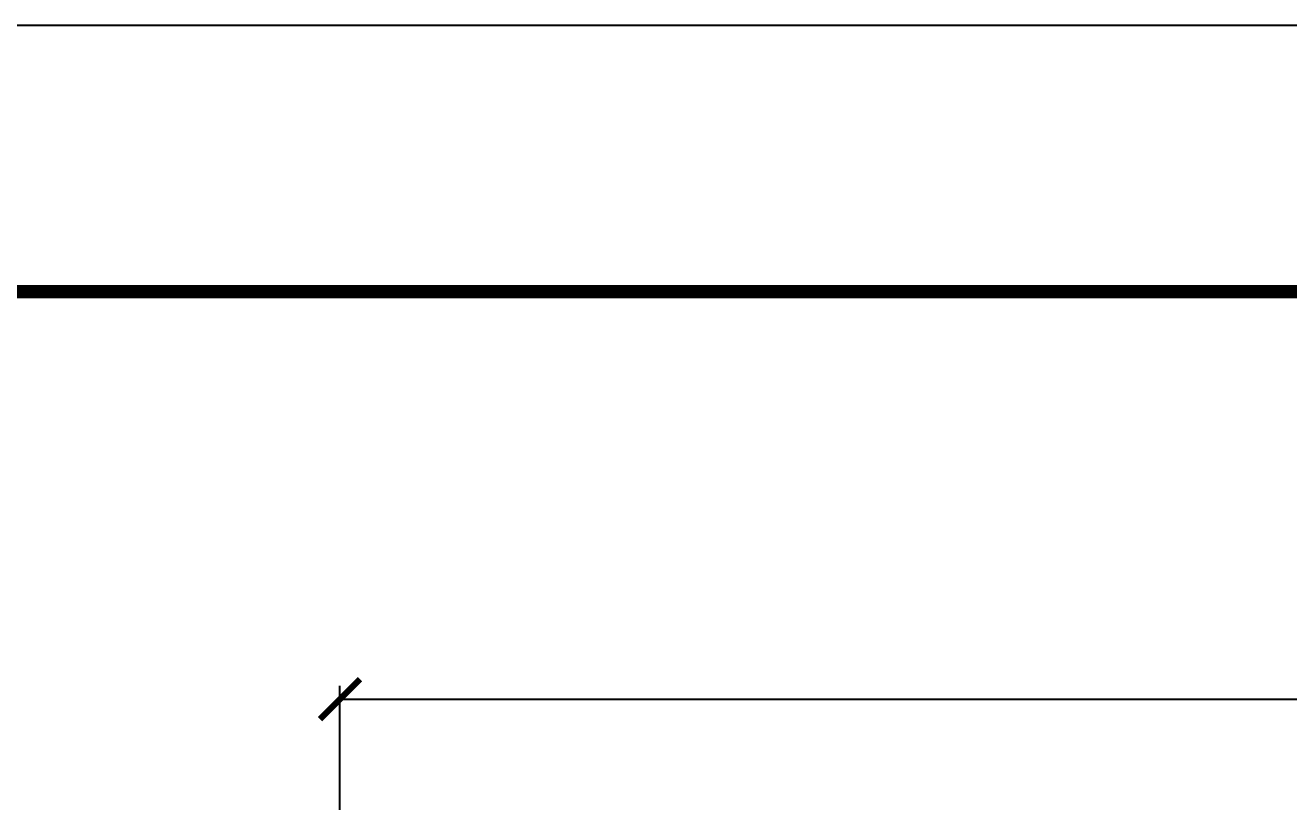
# Model space of a CAD drawing. Header units: millimetres. Extents: x 0 to 16815, y 0 to 11890.
# Drawn here: x 1512 to 3411, y 10723 to 11890 of the extents above; entities that cross this region are included whole.
import ezdxf

# ---------------------------------------------------------------- set-up
doc = ezdxf.new("R2010")
doc.units = ezdxf.units.MM
doc.layers.get('DEFPOINTS').update_dxf_attribs({"color": 143})
doc.layers.add('냉각탑_dim', color=1, linetype='Continuous')
doc.layers.add('냉각탑_form', color=1, linetype='Continuous')
doc.styles.add('HY울릉도L', font='')
doc.styles.get('HY울릉도L').set_extended_font_data('HY울릉도L')
doc.dimstyles.new('성지DIM', dxfattribs={"dimtxt": 3.5, "dimasz": 3, "dimexe": 1, "dimexo": 2.5, "dimgap": 2, "dimtad": 1, "dimdec": 0, "dimzin": 3, "dimdsep": 46, "dimtxsty": 'HY울릉도L', "dimblk": 'ARCHTICK', "dimcen": -2, "dimclrd": 256, "dimclre": 256, "dimclrt": 7, "dimadec": 0, "dimazin": 0, "dimtfac": 1, "dimtdec": 0, "dimtofl": 0, "dimtmove": 0, "dimatfit": 3, "dimfxl": 0, "dimtolj": 1, "dimtzin": 0, "dimlwe": -1, "dimarcsym": 0})

# ---------------------------------------------------------------- blocks, each defined once
blk = doc.blocks.new('냉각탑form')
at = {"layer": 'DEFPOINTS'}
blk.add_lwpolyline([(0, 297.073), (420.103, 297.073), (420.103, 0), (0, 0)], close=True, dxfattribs=at)
at = {"layer": '냉각탑_form', "const_width": 0.5}
blk.add_lwpolyline([(10.002, 287.07), (10.002, 10.002), (410.1, 10.002), (410.1, 287.07)], close=True, dxfattribs=at)
blk = doc.blocks.new('_ArchTick')
at = {"color": 0, "linetype": 'ByBlock', "const_width": 0.15}
blk.add_lwpolyline([(-0.5, -0.5), (0.5, 0.5)], dxfattribs=at)
blk = doc.blocks.new('*D21')
at = {"layer": 'DEFPOINTS', "color": 0, "transparency": 16777216}
for p in [(7384.8, 10877.5), (1984.8, 10406.3), (7384.8, 10406.3)]:
    blk.add_point(p, dxfattribs=at)
at = {"layer": '냉각탑_dim', "transparency": 16777216}
for p, q in [((1984.8, 10456.3), (1984.8, 10897.5)), ((7384.8, 10456.3), (7384.8, 10897.5))]:
    blk.add_line(p, q, dxfattribs=at)
at = {"layer": '냉각탑_dim', "lineweight": -2, "transparency": 16777216}
blk.add_line((1984.8, 10877.5), (7384.8, 10877.5), dxfattribs=at)
at = {"layer": '냉각탑_dim', "lineweight": -2, "transparency": 16777216, "xscale": 60, "yscale": 60, "zscale": 60, "rotation": 180}
blk.add_blockref('_ArchTick', (1984.8, 10877.5), dxfattribs=at)
at = {"layer": '냉각탑_dim', "lineweight": -2, "transparency": 16777216, "xscale": 60, "yscale": 60, "zscale": 60}
blk.add_blockref('_ArchTick', (7384.8, 10877.5), dxfattribs=at)
at = {"layer": '냉각탑_dim', "color": 7, "transparency": 16777216, "insert": (4684.8, 10952.5), "char_height": 70, "attachment_point": 5, "style": 'HY울릉도L'}
blk.add_mtext('\\A1;5400', dxfattribs=at)

msp = doc.modelspace()

# ---------------------------------------------------------------- block references
at = {"layer": '냉각탑_form', "xscale": 40.02539682539683, "yscale": 40.02539682539683, "zscale": 40.02539682539683}
msp.add_blockref('냉각탑form', (0, 0), dxfattribs=at)

# ---------------------------------------------------------------- dimensions: what is measured, and where the dimension line sits
at = {"layer": '냉각탑_dim'}
dim = msp.add_linear_dim(base=(7384.8, 10877.5), p1=(1984.8, 10406.3), p2=(7384.8, 10406.3), dimstyle='성지DIM', override={"dimscale": 20, "dimtmove": 2}, dxfattribs=at)
dim.commit()
dim.dimension.update_dxf_attribs({"geometry": '*D21', "text_midpoint": (4684.8, 10952.5)})

doc.saveas('drawing.dxf')
